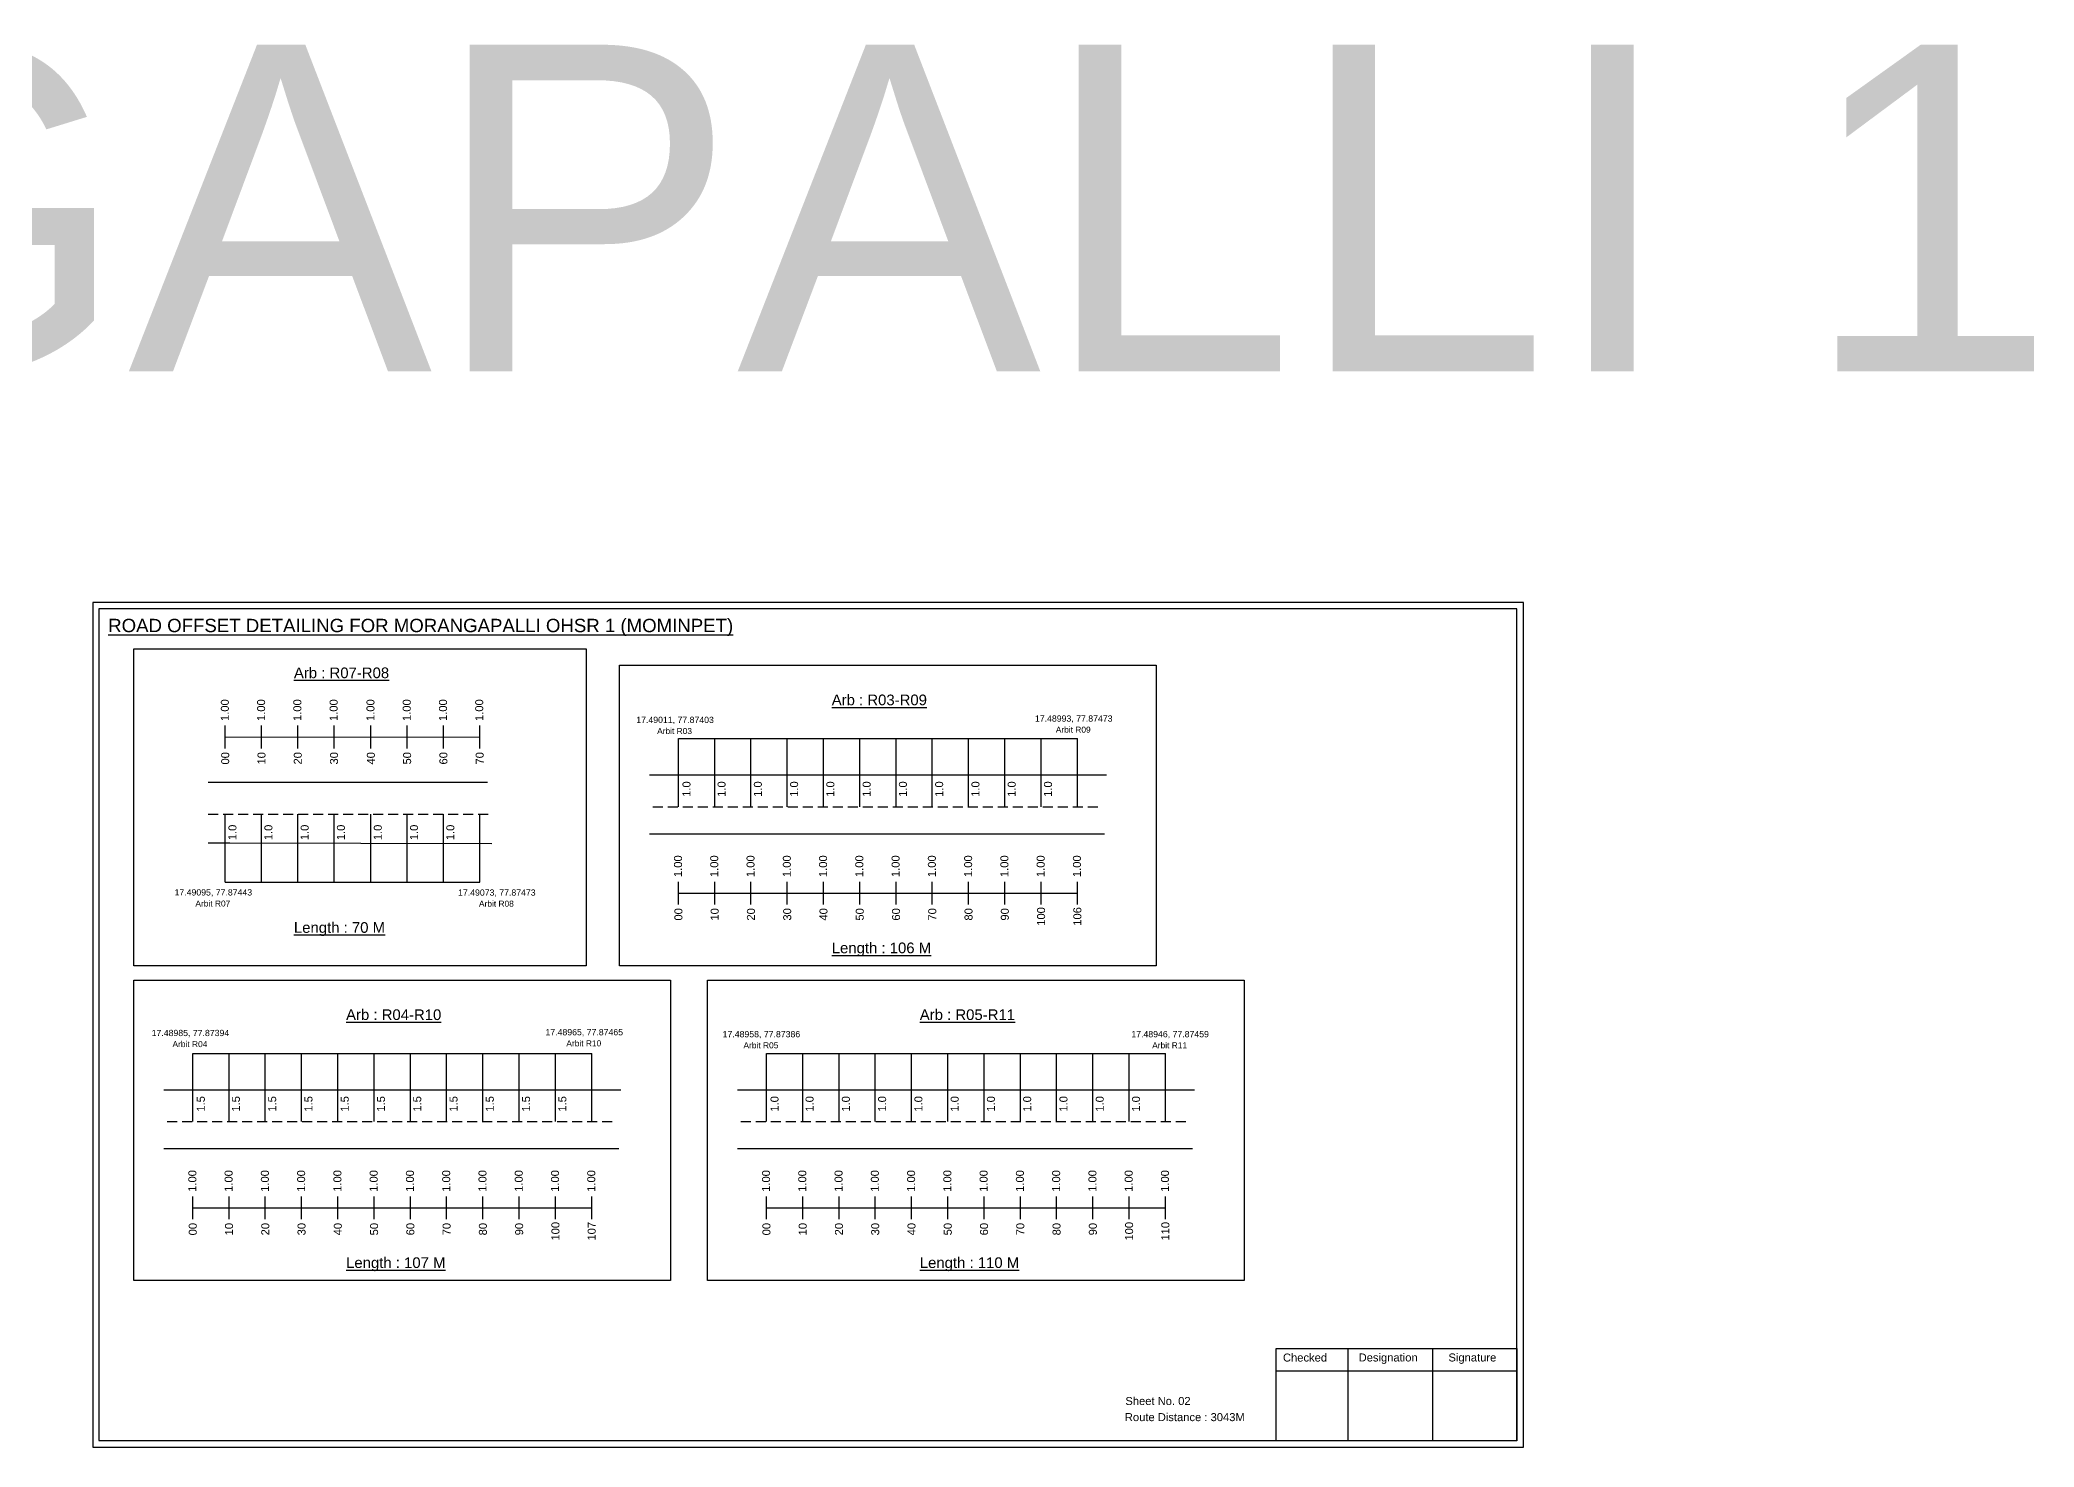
# Model space of a CAD drawing. Header units: inches. Extents: x 2380 to 8136, y 269 to 3641.
# Drawn here: x 3530 to 4278, y 1175 to 1703 of the extents above; entities that cross this region are included whole.
import ezdxf

# ---------------------------------------------------------------- set-up
doc = ezdxf.new("R2010")
doc.units = ezdxf.units.IN
doc.header["$MEASUREMENT"] = 0
doc.linetypes.add('DASHED2', pattern=[0.375, 0.25, -0.125])
doc.layers.add('PDF_Geometry', color=7, linetype='Continuous')
doc.layers.add('PDF_Text', color=5, linetype='Continuous')
doc.styles.add('PDF Arial', font='arial.ttf')
doc.styles.get("Standard").update_dxf_attribs({"font": 'arial.ttf'})

msp = doc.modelspace()

# ---------------------------------------------------------------- linework, layer by layer
at = {"color": 217, "true_color": 0x93278f}
for p, q in [((3599.78, 1437.26), (3599.78, 1445.82)), ((3613.38, 1437.26), (3613.38, 1445.82)), ((3626.98, 1437.26), (3626.98, 1445.82)), ((3640.58, 1437.26), (3640.58, 1445.82)), ((3654.4, 1437.26), (3654.4, 1445.82)), ((3668, 1437.26), (3668, 1445.82)), ((3681.6, 1437.26), (3681.6, 1445.82)), ((3695.2, 1437.26), (3695.2, 1445.82)), ((3599.78, 1441.53), (3695.2, 1441.59)), ((3769.72, 1378.74), (3769.72, 1387.29)), ((3783.32, 1378.74), (3783.32, 1387.29)), ((3796.92, 1378.74), (3796.92, 1387.29)), ((3810.52, 1378.74), (3810.52, 1387.29)), ((3824.12, 1378.74), (3824.12, 1387.29)), ((3837.72, 1378.74), (3837.72, 1387.29)), ((3851.32, 1378.74), (3851.32, 1387.29)), ((3864.92, 1378.74), (3864.92, 1387.29)), ((3878.52, 1378.74), (3878.52, 1387.29)), ((3892.12, 1378.74), (3892.12, 1387.29)), ((3905.72, 1378.74), (3905.72, 1387.29)), ((3919.32, 1378.74), (3919.32, 1387.29)), ((3769.72, 1383), (3919.32, 1383.03)), ((3587.6, 1260.69), (3587.6, 1269.24)), ((3587.6, 1264.96), (3737.2, 1264.99)), ((3601.2, 1260.69), (3601.2, 1269.24)), ((3614.8, 1260.69), (3614.8, 1269.24)), ((3628.4, 1260.69), (3628.4, 1269.24)), ((3642, 1260.69), (3642, 1269.24)), ((3655.6, 1260.69), (3655.6, 1269.24)), ((3669.2, 1260.69), (3669.2, 1269.24)), ((3682.8, 1260.69), (3682.8, 1269.24)), ((3696.4, 1260.69), (3696.4, 1269.24)), ((3710, 1260.69), (3710, 1269.24)), ((3723.6, 1260.69), (3723.6, 1269.24)), ((3737.2, 1260.69), (3737.2, 1269.24)), ((3802.74, 1260.69), (3802.74, 1269.24)), ((3802.74, 1264.96), (3952.34, 1264.99)), ((3816.34, 1260.69), (3816.34, 1269.24)), ((3829.94, 1260.69), (3829.94, 1269.24)), ((3843.54, 1260.69), (3843.54, 1269.24)), ((3857.14, 1260.69), (3857.14, 1269.24)), ((3870.74, 1260.69), (3870.74, 1269.24)), ((3884.34, 1260.69), (3884.34, 1269.24)), ((3897.94, 1260.69), (3897.94, 1269.24)), ((3911.54, 1260.69), (3911.54, 1269.24)), ((3925.14, 1260.69), (3925.14, 1269.24)), ((3938.74, 1260.69), (3938.74, 1269.24)), ((3952.34, 1260.69), (3952.34, 1269.24))]:
    msp.add_line(p, q, dxfattribs=at)
at = {"color": 5}
for p, q in [((3769.72, 1440.97), (3919.32, 1440.97)), ((3599.78, 1387.12), (3695.2, 1387.12)), ((3587.6, 1322.92), (3737.2, 1322.92)), ((3802.74, 1322.92), (3952.34, 1322.92))]:
    msp.add_line(p, q, dxfattribs=at)
for p, q in [((3769.72, 1415.43), (3769.72, 1440.97)), ((3783.32, 1415.43), (3783.32, 1440.97)), ((3796.92, 1415.43), (3796.92, 1440.97)), ((3810.52, 1415.43), (3810.52, 1440.97)), ((3824.12, 1415.43), (3824.12, 1440.97)), ((3837.72, 1415.43), (3837.72, 1440.97)), ((3851.32, 1415.43), (3851.32, 1440.97)), ((3864.92, 1415.43), (3864.92, 1440.97)), ((3878.52, 1415.43), (3878.52, 1440.97)), ((3892.12, 1415.43), (3892.12, 1440.97)), ((3905.72, 1415.43), (3905.72, 1440.97)), ((3919.32, 1415.43), (3919.32, 1440.97)), ((3698.11, 1424.54), (3593.37, 1424.54)), ((3758.84, 1427.32), (3930.2, 1427.32)), ((3599.78, 1387.12), (3599.78, 1412.65)), ((3613.38, 1387.12), (3613.38, 1412.65)), ((3626.98, 1387.12), (3626.98, 1412.65)), ((3640.58, 1387.12), (3640.58, 1412.65)), ((3654.4, 1387.12), (3654.4, 1412.65)), ((3668, 1387.12), (3668, 1412.65)), ((3681.6, 1387.12), (3681.6, 1412.65)), ((3695.2, 1387.12), (3695.2, 1412.65)), ((3593.37, 1401.85), (3601.43, 1401.85)), ((3601.43, 1401.85), (3699.74, 1401.58)), ((3929.51, 1405.13), (3758.84, 1405.13)), ((3587.6, 1297.39), (3587.6, 1322.92)), ((3601.2, 1297.39), (3601.2, 1322.92)), ((3614.8, 1297.39), (3614.8, 1322.92)), ((3628.4, 1297.39), (3628.4, 1322.92)), ((3642, 1297.39), (3642, 1322.92)), ((3655.6, 1297.39), (3655.6, 1322.92)), ((3669.2, 1297.39), (3669.2, 1322.92)), ((3682.8, 1297.39), (3682.8, 1322.92)), ((3696.4, 1297.39), (3696.4, 1322.92)), ((3710, 1297.39), (3710, 1322.92)), ((3723.6, 1297.39), (3723.6, 1322.92)), ((3737.2, 1297.39), (3737.2, 1322.92)), ((3802.74, 1297.39), (3802.74, 1322.92)), ((3816.34, 1297.39), (3816.34, 1322.92)), ((3829.94, 1297.39), (3829.94, 1322.92)), ((3843.54, 1297.39), (3843.54, 1322.92)), ((3857.14, 1297.39), (3857.14, 1322.92)), ((3870.74, 1297.39), (3870.74, 1322.92)), ((3884.34, 1297.39), (3884.34, 1322.92)), ((3897.94, 1297.39), (3897.94, 1322.92)), ((3911.54, 1297.39), (3911.54, 1322.92)), ((3925.14, 1297.39), (3925.14, 1322.92)), ((3938.74, 1297.39), (3938.74, 1322.92)), ((3952.34, 1297.39), (3952.34, 1322.92)), ((3576.73, 1309.27), (3748.08, 1309.27)), ((3791.86, 1309.27), (3963.21, 1309.27)), ((3747.39, 1287.08), (3576.73, 1287.08)), ((3962.52, 1287.08), (3791.86, 1287.08))]:
    msp.add_line(p, q)
at = {"linetype": 'DASHED2', "ltscale": 15}
for p, q in [((3760.11, 1415.43), (3927.72, 1415.43)), ((3593.37, 1412.65), (3698.76, 1412.65)), ((3578, 1297.39), (3745.6, 1297.39)), ((3793.13, 1297.39), (3960.73, 1297.39))]:
    msp.add_line(p, q, dxfattribs=at)
for points in [[(3565.51, 1474.6), (3735.12, 1474.6), (3735.12, 1355.77), (3565.51, 1355.77)], [(3747.63, 1468.45), (3948.87, 1468.45), (3948.87, 1355.77), (3747.63, 1355.77)], [(3565.51, 1350.4), (3766.75, 1350.4), (3766.75, 1237.72), (3565.51, 1237.72)], [(3780.64, 1350.4), (3981.88, 1350.4), (3981.88, 1237.72), (3780.64, 1237.72)]]:
    msp.add_lwpolyline(points, close=True)
at = {"layer": 'PDF_Geometry'}
for points in [[(3550.09, 1491.96), (3550.09, 1175.25), (4086.57, 1175.25), (4086.57, 1491.96)], [(3552.42, 1489.63), (3552.42, 1177.67), (4084.15, 1177.67), (4084.15, 1489.63)]]:
    msp.add_lwpolyline(points, close=True, dxfattribs=at)
at = {"layer": 'PDF_Geometry', "color": 242, "true_color": 0xcc1f26}
msp.add_lwpolyline([(4084.15, 1177.57), (3993.81, 1177.57), (3993.81, 1212.18), (4084.15, 1212.18)], close=True, dxfattribs=at)
for points in [[(4020.79, 1212.18), (4020.79, 1177.57)], [(4052.51, 1212.18), (4052.51, 1177.57)], [(3993.81, 1203.81), (4084.15, 1203.81)]]:
    msp.add_lwpolyline(points, dxfattribs=at)

# ---------------------------------------------------------------- texts
for s, height, p in [('MORANGAPALLI 1', 122.5352, (2793.06, 1578.64)), ('Sheet No. 02', 3, (3937.31, 1191.04)), ('Route Distance : 3043M', 3, (3937.12, 1184.99))]:
    msp.add_text(s, height=height).set_placement(p)
at = {"color": 242, "true_color": 0xcd2027}
for s, height, p in [('%%UROAD OFFSET DETAILING FOR MORANGAPALLI OHSR 1 (MOMINPET)', 5, (3555.87, 1480.88)), ('%%UArb : R07-R08', 4, (3625.52, 1463.62)), ('%%UArb : R03-R09', 4, (3827.2, 1453.47)), ('%%ULength : 70 M', 4, (3625.52, 1368.12)), ('%%ULength : 106 M', 4, (3827.2, 1360.47)), ('%%UArb : R04-R10', 4, (3645.08, 1335.42)), ('%%UArb : R05-R11', 4, (3860.22, 1335.42)), ('%%ULength : 107 M', 4, (3645.08, 1242.42)), ('%%ULength : 110 M', 4, (3860.22, 1242.42))]:
    msp.add_text(s, height=height, dxfattribs=at).set_placement(p)
at = {"color": 217, "true_color": 0x93278f}
for s, p in [('1.00', (3601.11, 1447.56)), ('1.00', (3614.71, 1447.56)), ('1.00', (3628.31, 1447.56)), ('1.00', (3641.91, 1447.56)), ('1.00', (3655.72, 1447.56)), ('1.00', (3669.32, 1447.56)), ('1.00', (3682.92, 1447.56)), ('1.00', (3696.52, 1447.56)), ('00', (3601.26, 1431.24)), ('10', (3614.86, 1431.24)), ('20', (3628.46, 1431.24)), ('30', (3642.06, 1431.24)), ('40', (3655.87, 1431.24)), ('50', (3669.47, 1431.24)), ('60', (3683.07, 1431.24)), ('70', (3696.67, 1431.24)), ('1.00', (3771.05, 1389.03)), ('1.00', (3784.65, 1389.03)), ('1.00', (3798.25, 1389.03)), ('1.00', (3811.85, 1389.03)), ('1.00', (3825.45, 1389.03)), ('1.00', (3839.05, 1389.03)), ('1.00', (3852.65, 1389.03)), ('1.00', (3866.25, 1389.03)), ('1.00', (3879.85, 1389.03)), ('1.00', (3893.45, 1389.03)), ('1.00', (3907.05, 1389.03)), ('1.00', (3920.65, 1389.03)), ('00', (3771.2, 1372.71)), ('10', (3784.8, 1372.71)), ('20', (3798.4, 1372.71)), ('30', (3812, 1372.71)), ('40', (3825.6, 1372.71)), ('50', (3839.2, 1372.71)), ('60', (3852.8, 1372.71)), ('70', (3866.4, 1372.71)), ('80', (3880, 1372.71)), ('90', (3893.6, 1372.71)), ('100', (3907.2, 1370.76)), ('106', (3920.8, 1370.76)), ('1.00', (3588.93, 1270.98)), ('1.00', (3602.53, 1270.98)), ('1.00', (3616.13, 1270.98)), ('1.00', (3629.73, 1270.98)), ('1.00', (3643.33, 1270.98)), ('1.00', (3656.93, 1270.98)), ('1.00', (3670.53, 1270.98)), ('1.00', (3684.13, 1270.98)), ('1.00', (3697.73, 1270.98)), ('1.00', (3711.33, 1270.98)), ('1.00', (3724.93, 1270.98)), ('1.00', (3738.53, 1270.98)), ('1.00', (3804.06, 1270.98)), ('1.00', (3817.66, 1270.98)), ('1.00', (3831.26, 1270.98)), ('1.00', (3844.86, 1270.98)), ('1.00', (3858.46, 1270.98)), ('1.00', (3872.06, 1270.98)), ('1.00', (3885.66, 1270.98)), ('1.00', (3899.26, 1270.98)), ('1.00', (3912.86, 1270.98)), ('1.00', (3926.46, 1270.98)), ('1.00', (3940.06, 1270.98)), ('1.00', (3953.66, 1270.98)), ('00', (3589.08, 1254.66)), ('10', (3602.68, 1254.66)), ('20', (3616.28, 1254.66)), ('30', (3629.88, 1254.66)), ('40', (3643.48, 1254.66)), ('50', (3657.08, 1254.66)), ('60', (3670.68, 1254.66)), ('70', (3684.28, 1254.66)), ('80', (3697.88, 1254.66)), ('90', (3711.48, 1254.66)), ('100', (3725.08, 1252.71)), ('107', (3738.68, 1252.71)), ('00', (3804.21, 1254.66)), ('10', (3817.81, 1254.66)), ('20', (3831.41, 1254.66)), ('30', (3845.01, 1254.66)), ('40', (3858.61, 1254.66)), ('50', (3872.21, 1254.66)), ('60', (3885.81, 1254.66)), ('70', (3899.41, 1254.66)), ('80', (3913.01, 1254.66)), ('90', (3926.61, 1254.66)), ('100', (3940.21, 1252.71)), ('110', (3953.81, 1252.71))]:
    msp.add_text(s, height=3, rotation=90, dxfattribs=at).set_placement(p)
at = {"color": 5}
for s, height, p in [('17.49011, 77.87403', 2.34, (3753.91, 1446.81)), ('Arbit R03', 2.246, (3761.73, 1442.68)), ('17.48993, 77.87473', 2.34, (3903.41, 1447.31)), ('Arbit R09', 2.246, (3911.23, 1443.18)), ('17.49095, 77.87443', 2.34, (3580.76, 1382.12)), ('17.49073, 77.87473', 2.34, (3687.08, 1382.05)), ('Arbit R07', 2.246, (3588.58, 1377.99)), ('Arbit R08', 2.246, (3694.91, 1377.93)), ('17.48985, 77.87394', 2.34, (3572.17, 1329.39)), ('17.48965, 77.87465', 2.34, (3719.86, 1329.68)), ('17.48958, 77.87386', 2.34, (3786.29, 1328.95)), ('17.48946, 77.87459', 2.34, (3939.56, 1328.95)), ('Arbit R04', 2.246, (3579.99, 1325.26)), ('Arbit R10', 2.246, (3727.68, 1325.55)), ('Arbit R05', 2.246, (3794.11, 1324.82)), ('Arbit R11', 2.246, (3947.38, 1324.82))]:
    msp.add_text(s, height=height, dxfattribs=at).set_placement(p)
for s, p in [('1.0', (3774.23, 1419.11)), ('1.0', (3787.39, 1419.11)), ('1.0', (3800.99, 1419.11)), ('1.0', (3814.59, 1419.11)), ('1.0', (3828.19, 1419.11)), ('1.0', (3841.79, 1419.11)), ('1.0', (3855.39, 1419.11)), ('1.0', (3868.99, 1419.11)), ('1.0', (3882.59, 1419.11)), ('1.0', (3896.19, 1419.11)), ('1.0', (3909.79, 1419.11)), ('1.0', (3603.96, 1402.85)), ('1.0', (3617.45, 1402.85)), ('1.0', (3631.05, 1402.85)), ('1.0', (3644.65, 1402.85)), ('1.0', (3658.47, 1402.85)), ('1.0', (3672.07, 1402.85)), ('1.0', (3685.67, 1402.85)), ('1.5', (3592.11, 1301.06)), ('1.5', (3605.27, 1301.06)), ('1.5', (3618.87, 1301.06)), ('1.5', (3632.47, 1301.06)), ('1.5', (3646.07, 1301.06)), ('1.5', (3659.67, 1301.06)), ('1.5', (3673.27, 1301.06)), ('1.5', (3686.87, 1301.06)), ('1.5', (3700.47, 1301.06)), ('1.5', (3714.07, 1301.06)), ('1.5', (3727.67, 1301.06)), ('1.0', (3807.25, 1301.06)), ('1.0', (3820.4, 1301.06)), ('1.0', (3834, 1301.06)), ('1.0', (3847.6, 1301.06)), ('1.0', (3861.2, 1301.06)), ('1.0', (3874.8, 1301.06)), ('1.0', (3888.4, 1301.06)), ('1.0', (3902, 1301.06)), ('1.0', (3915.6, 1301.06)), ('1.0', (3929.2, 1301.06)), ('1.0', (3942.8, 1301.06))]:
    msp.add_text(s, height=3, rotation=90).set_placement(p)
at = {"layer": 'PDF_Text', "color": 7, "attachment_point": 7, "style": 'PDF Arial'}
for s, insert, char_height in [('Checked', (3996.41, 1207.29), 3.001), ('Designation', (4024.79, 1206.46), 3.0006), ('Signature', (4058.47, 1206.46), 3.001)]:
    msp.add_mtext(s, dxfattribs=dict(at, insert=insert, char_height=char_height))

doc.saveas('drawing.dxf')
